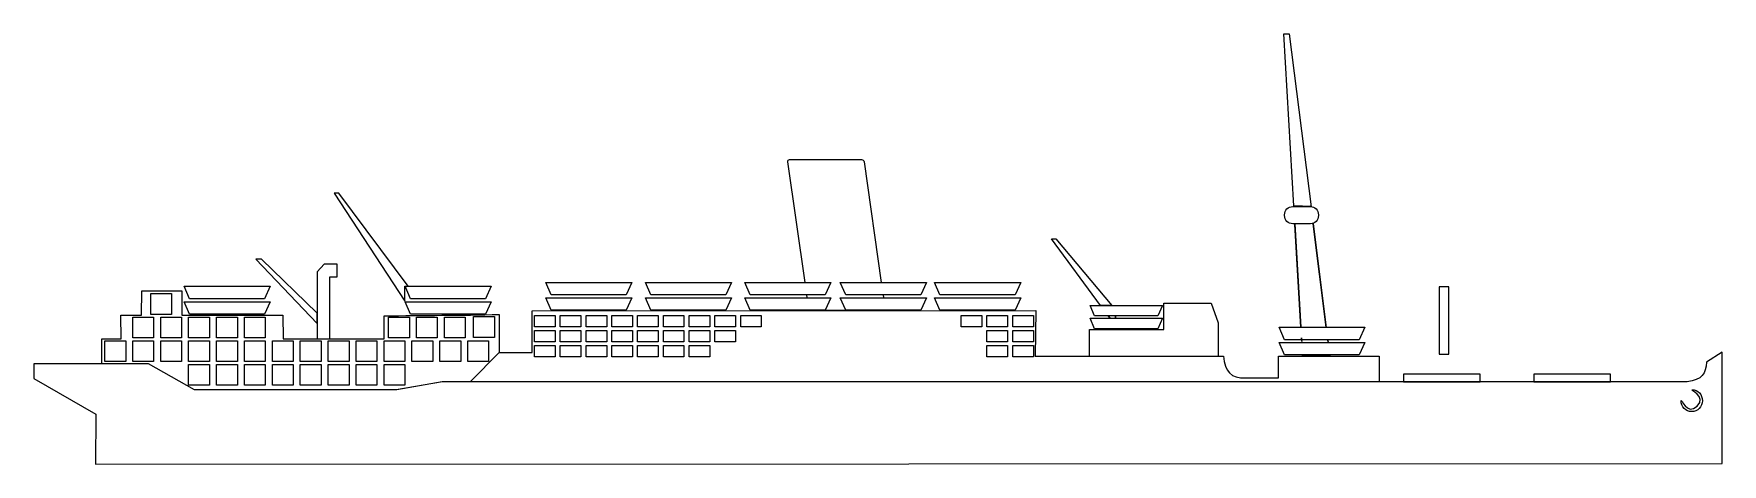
# Model space of a CAD drawing. Extents: x 72 to 89981, y -337 to 22589.
import ezdxf

# ---------------------------------------------------------------- set-up
doc = ezdxf.new("R2010")
doc.units = 0
doc.layers.get('0').update_dxf_attribs({"linetype": 'CONTINUOUS'})

msp = doc.modelspace()

# ---------------------------------------------------------------- linework, layer by layer
at = {"linetype": 'CONTINUOUS'}
for points in [[(67169, 13418), (66632, 22589), (66918, 22589), (68084, 13373), (68084, 13384), (67169, 13418)], [(41141, 9348), (40230, 15774), (40230, 15820), (40242, 15854), (40276, 15877), (40322, 15888)], [(40322, 15888), (44152, 15888), (44198, 15877), (44244, 15854), (44278, 15820), (44289, 15774), (45201, 9348)], [(20002, 9154), (16321, 14093), (16069, 14093), (19831, 8341), (19831, 9142), (20002, 9154)], [(67112, 13384), (68050, 13384), (68141, 13373), (68221, 13350), (68290, 13316), (68359, 13259), (68416, 13190), (68450, 13121), (68473, 13041), (68484, 12950), (68484, 12904), (68473, 12813), (68450, 12733), (68416, 12664), (68359, 12595), (68290, 12538), (68221, 12504), (68141, 12481), (68050, 12469), (67112, 12469), (67021, 12481), (66941, 12504), (66872, 12538), (66803, 12595), (66746, 12664), (66712, 12733), (66689, 12813), (66678, 12904), (66678, 12950), (66689, 13041), (66712, 13121), (66746, 13190), (66803, 13259), (66872, 13316), (66941, 13350), (67021, 13373), (67112, 13384)], [(67547, 6969), (67226, 12435), (67226, 12469), (67547, 6969)], [(68198, 12469), (68896, 6946), (68896, 6969), (68198, 12469)], [(56878, 8125), (54271, 11669), (54500, 11669), (57473, 8125), (57473, 8125), (56878, 8125)], [(15154, 7713), (12204, 10583), (11895, 10583), (15154, 7164), (15154, 7713)], [(15154, 6341), (15840, 6341), (15840, 9645), (16229, 9645), (16229, 10320), (15543, 10320), (15154, 9908), (15154, 6341)], [(8076, 9142), (12662, 9142), (12364, 8479), (12113, 8479), (11861, 8479), (11621, 8479), (11370, 8479), (11118, 8479), (10866, 8479), (10615, 8479), (10363, 8479), (10111, 8479), (9860, 8479), (9608, 8479), (9357, 8479), (9105, 8479), (8865, 8479), (8614, 8479), (8362, 8479), (8076, 9142)], [(19842, 9142), (24428, 9142), (24130, 8479), (23879, 8479), (23627, 8479), (23387, 8479), (23135, 8479), (22884, 8479), (22632, 8479), (22381, 8479), (22129, 8479), (21878, 8479), (21626, 8479), (21375, 8479), (21123, 8479), (20871, 8479), (20632, 8479), (20380, 8479), (20128, 8479), (19842, 9142)], [(27332, 9348), (31917, 9348), (31620, 8685), (31369, 8685), (31117, 8685), (30877, 8685), (30625, 8685), (30374, 8685), (30122, 8685), (29871, 8685), (29619, 8685), (29367, 8685), (29116, 8685), (28864, 8685), (28613, 8685), (28361, 8685), (28121, 8685), (27869, 8685), (27618, 8685), (27332, 9348)], [(32638, 9348), (37223, 9348), (36926, 8685), (36674, 8685), (36423, 8685), (36182, 8685), (35931, 8685), (35679, 8685), (35428, 8685), (35176, 8685), (34924, 8685), (34673, 8685), (34421, 8685), (34170, 8685), (33918, 8685), (33667, 8685), (33426, 8685), (33175, 8685), (32923, 8685), (32638, 9348)], [(37932, 9348), (42517, 9348), (42220, 8685), (41968, 8685), (41717, 8685), (41476, 8685), (41225, 8685), (40973, 8685), (40722, 8685), (40470, 8685), (40219, 8685), (39967, 8685), (39716, 8685), (39464, 8685), (39213, 8685), (38961, 8685), (38721, 8685), (38469, 8685), (38218, 8685), (37932, 9348)], [(43020, 9348), (47605, 9348), (47308, 8685), (47056, 8685), (46804, 8685), (46565, 8685), (46313, 8685), (46061, 8685), (45810, 8685), (45558, 8685), (45307, 8685), (45055, 8685), (44804, 8685), (44552, 8685), (44301, 8685), (44049, 8685), (43809, 8685), (43558, 8685), (43306, 8685), (43020, 9348)], [(48039, 9348), (52625, 9348), (52327, 8685), (52076, 8685), (51824, 8685), (51584, 8685), (51332, 8685), (51081, 8685), (50829, 8685), (50578, 8685), (50326, 8685), (50075, 8685), (49823, 8685), (49572, 8685), (49320, 8685), (49068, 8685), (48829, 8685), (48577, 8685), (48325, 8685), (48039, 9348)], [(74911, 5529), (75425, 5529), (75425, 9108), (74911, 9108), (74911, 5529)], [(3697, 5014), (3697, 6341), (4726, 6341), (4715, 7599), (5812, 7599), (5824, 8890), (7962, 8890), (7951, 7599), (13336, 7599), (13347, 6341), (18733, 6341), (18733, 7564), (19111, 7564), (19499, 7564), (19877, 7576), (20266, 7576), (20643, 7576), (21032, 7587), (21409, 7587), (21798, 7599), (22186, 7599), (22564, 7599), (22953, 7610), (23330, 7610), (23719, 7621), (24096, 7621), (24485, 7633), (24862, 7633), (24862, 5620), (23319, 4065), (21820, 4054), (19396, 3631), (8625, 3631), (6178, 5014), (3697, 5014)], [(6304, 8753), (7413, 8753), (7413, 7644), (6304, 7644), (6304, 8753)], [(8076, 8319), (12662, 8319), (12364, 7656), (12113, 7656), (11861, 7656), (11621, 7656), (11370, 7656), (11118, 7656), (10866, 7656), (10615, 7656), (10363, 7656), (10111, 7656), (9860, 7656), (9608, 7656), (9357, 7656), (9105, 7656), (8865, 7656), (8614, 7656), (8362, 7656), (8076, 8319)], [(19842, 8319), (24428, 8319), (24130, 7656), (23879, 7656), (23627, 7656), (23387, 7656), (23135, 7656), (22884, 7656), (22632, 7656), (22381, 7656), (22129, 7656), (21878, 7656), (21626, 7656), (21375, 7656), (21123, 7656), (20871, 7656), (20632, 7656), (20380, 7656), (20128, 7656), (19842, 8319)], [(27332, 8525), (31917, 8525), (31620, 7861), (31369, 7861), (31117, 7861), (30877, 7861), (30625, 7861), (30374, 7861), (30122, 7861), (29871, 7861), (29619, 7861), (29367, 7861), (29116, 7861), (28864, 7861), (28613, 7861), (28361, 7861), (28121, 7861), (27869, 7861), (27618, 7861), (27332, 8525)], [(32638, 8525), (37223, 8525), (36926, 7861), (36674, 7861), (36423, 7861), (36182, 7861), (35931, 7861), (35679, 7861), (35428, 7861), (35176, 7861), (34924, 7861), (34673, 7861), (34421, 7861), (34170, 7861), (33918, 7861), (33667, 7861), (33426, 7861), (33175, 7861), (32923, 7861), (32638, 8525)], [(37932, 8525), (42517, 8525), (42220, 7861), (41968, 7861), (41717, 7861), (41476, 7861), (41225, 7861), (40973, 7861), (40722, 7861), (40470, 7861), (40219, 7861), (39967, 7861), (39716, 7861), (39464, 7861), (39213, 7861), (38961, 7861), (38721, 7861), (38469, 7861), (38218, 7861), (37932, 8525)], [(41258, 8525), (41235, 8685)], [(43020, 8525), (47605, 8525), (47308, 7861), (47056, 7861), (46804, 7861), (46565, 7861), (46313, 7861), (46061, 7861), (45810, 7861), (45558, 7861), (45307, 7861), (45055, 7861), (44804, 7861), (44552, 7861), (44301, 7861), (44049, 7861), (43809, 7861), (43558, 7861), (43306, 7861), (43020, 8525)], [(45295, 8685), (45318, 8525)], [(48039, 8525), (52625, 8525), (52327, 7861), (52076, 7861), (51824, 7861), (51584, 7861), (51332, 7861), (51081, 7861), (50829, 7861), (50578, 7861), (50326, 7861), (50075, 7861), (49823, 7861), (49572, 7861), (49320, 7861), (49068, 7861), (48829, 7861), (48577, 7861), (48325, 7861), (48039, 8525)], [(56295, 5403), (56295, 6844), (60240, 6844), (60240, 8239), (62767, 8239), (63133, 7198), (63133, 5403), (56295, 5403)], [(56318, 8125), (60171, 8125), (59920, 7564), (59714, 7564), (59508, 7564), (59291, 7564), (59085, 7564), (58879, 7564), (58662, 7564), (58456, 7564), (58239, 7564), (58033, 7564), (57827, 7564), (57610, 7564), (57404, 7564), (57187, 7564), (56981, 7564), (56764, 7564), (56558, 7564), (56318, 8125)], [(5343, 7495), (6453, 7495), (6453, 6386), (5343, 6386), (5343, 7495)], [(6830, 7495), (7939, 7495), (7939, 6386), (6830, 6386), (6830, 7495)], [(8316, 7495), (9426, 7495), (9426, 6386), (8316, 6386), (8316, 7495)], [(9803, 7495), (10912, 7495), (10912, 6386), (9803, 6386), (9803, 7495)], [(11290, 7495), (12398, 7495), (12398, 6386), (11290, 6386), (11290, 7495)], [(18962, 7495), (20071, 7495), (20071, 6386), (18962, 6386), (18962, 7495)], [(20448, 7495), (21558, 7495), (21558, 6386), (20448, 6386), (20448, 7495)], [(21935, 7495), (23044, 7495), (23044, 6386), (21935, 6386), (21935, 7495)], [(23307, 4054), (24851, 5620), (26612, 5620), (26612, 7838), (53437, 7850), (53402, 5414), (63419, 5414), (63464, 5128), (63533, 4877), (63625, 4683), (63751, 4523), (63910, 4397), (64105, 4317), (64334, 4271), (64620, 4260), (66346, 4260), (66346, 5414), (71709, 5414), (71709, 4054), (23307, 4054)], [(23490, 7530), (24599, 7530), (24599, 6421), (23490, 6421), (23490, 7530)], [(26738, 7587), (27835, 7587), (27835, 6981), (26738, 6981), (26738, 7587)], [(28110, 7587), (29207, 7587), (29207, 6981), (28110, 6981), (28110, 7587)], [(29482, 7587), (30579, 7587), (30579, 6981), (29482, 6981), (29482, 7587)], [(30854, 7587), (31952, 7587), (31952, 6981), (30854, 6981), (30854, 7587)], [(32226, 7587), (33324, 7587), (33324, 6981), (32226, 6981), (32226, 7587)], [(33598, 7587), (34696, 7587), (34696, 6981), (33598, 6981), (33598, 7587)], [(34970, 7587), (36068, 7587), (36068, 6981), (34970, 6981), (34970, 7587)], [(36342, 7587), (37440, 7587), (37440, 6981), (36342, 6981), (36342, 7587)], [(37714, 7587), (38812, 7587), (38812, 6981), (37714, 6981), (37714, 7587)], [(45353, 7861), (45307, 7850), (41476, 7850), (41431, 7861)], [(49457, 7587), (50555, 7587), (50555, 6981), (49457, 6981), (49457, 7587)], [(50829, 7587), (51927, 7587), (51927, 6981), (50829, 6981), (50829, 7587)], [(52202, 7587), (53299, 7587), (53299, 6981), (52202, 6981), (52202, 7587)], [(56318, 7438), (60171, 7438), (59920, 6878), (59714, 6878), (59508, 6878), (59291, 6878), (59085, 6878), (58879, 6878), (58662, 6878), (58456, 6878), (58239, 6878), (58033, 6878), (57827, 6878), (57610, 6878), (57404, 6878), (57187, 6878), (56981, 6878), (56764, 6878), (56558, 6878), (56318, 7438)], [(57381, 7438), (57290, 7564), (57290, 7564), (57381, 7438)], [(57667, 7564), (57667, 7438), (57667, 7438), (57667, 7564)], [(26738, 6787), (27835, 6787), (27835, 6181), (26738, 6181), (26738, 6787)], [(28110, 6787), (29207, 6787), (29207, 6181), (28110, 6181), (28110, 6787)], [(29482, 6787), (30579, 6787), (30579, 6181), (29482, 6181), (29482, 6787)], [(30854, 6787), (31952, 6787), (31952, 6181), (30854, 6181), (30854, 6787)], [(32226, 6787), (33324, 6787), (33324, 6181), (32226, 6181), (32226, 6787)], [(33598, 6787), (34696, 6787), (34696, 6181), (33598, 6181), (33598, 6787)], [(34970, 6787), (36068, 6787), (36068, 6181), (34970, 6181), (34970, 6787)], [(36342, 6787), (37440, 6787), (37440, 6181), (36342, 6181), (36342, 6787)], [(50829, 6787), (51927, 6787), (51927, 6181), (50829, 6181), (50829, 6787)], [(52202, 6787), (53299, 6787), (53299, 6181), (52202, 6181), (52202, 6787)], [(66392, 6969), (70943, 6969), (70645, 6295), (70405, 6295), (70154, 6295), (69902, 6295), (69662, 6295), (69411, 6295), (69159, 6295), (68919, 6295), (68667, 6295), (68416, 6295), (68164, 6295), (67913, 6295), (67672, 6295), (67421, 6295), (67169, 6295), (66929, 6295), (66678, 6295), (66392, 6969)], [(67592, 6192), (67581, 6386), (67581, 6295), (67592, 6192)], [(68976, 6295), (68999, 6135), (68999, 6146), (68976, 6295)], [(3366, -337), (89981, -303), (89981, 5632), (89135, 5094), (89124, 4877), (89078, 4694), (89021, 4523), (88918, 4386), (88780, 4271), (88598, 4168), (88380, 4099), (88106, 4054), (21843, 4054), (19374, 3631), (8625, 3631), (6190, 5014), (72, 5014), (72, 4237), (3377, 2327), (3366, -337)], [(3857, 6238), (4966, 6238), (4966, 5128), (3857, 5128), (3857, 6238)], [(5343, 6238), (6453, 6238), (6453, 5128), (5343, 5128), (5343, 6238)], [(6830, 6238), (7939, 6238), (7939, 5128), (6830, 5128), (6830, 6238)], [(8316, 6238), (9426, 6238), (9426, 5128), (8316, 5128), (8316, 6238)], [(9803, 6238), (10912, 6238), (10912, 5128), (9803, 5128), (9803, 6238)], [(11290, 6238), (12398, 6238), (12398, 5128), (11290, 5128), (11290, 6238)], [(12776, 6238), (13885, 6238), (13885, 5128), (12776, 5128), (12776, 6238)], [(14262, 6238), (15372, 6238), (15372, 5128), (14262, 5128), (14262, 6238)], [(15749, 6238), (16858, 6238), (16858, 5128), (15749, 5128), (15749, 6238)], [(17235, 6238), (18345, 6238), (18345, 5128), (17235, 5128), (17235, 6238)], [(18722, 6238), (19831, 6238), (19831, 5128), (18722, 5128), (18722, 6238)], [(20208, 6238), (21317, 6238), (21317, 5128), (20208, 5128), (20208, 6238)], [(21695, 6238), (22804, 6238), (22804, 5128), (21695, 5128), (21695, 6238)], [(23181, 6238), (24291, 6238), (24291, 5128), (23181, 5128), (23181, 6238)], [(26738, 5986), (27835, 5986), (27835, 5380), (26738, 5380), (26738, 5986)], [(28110, 5986), (29207, 5986), (29207, 5380), (28110, 5380), (28110, 5986)], [(29482, 5986), (30579, 5986), (30579, 5380), (29482, 5380), (29482, 5986)], [(30854, 5986), (31952, 5986), (31952, 5380), (30854, 5380), (30854, 5986)], [(32226, 5986), (33324, 5986), (33324, 5380), (32226, 5380), (32226, 5986)], [(33598, 5986), (34696, 5986), (34696, 5380), (33598, 5380), (33598, 5986)], [(34970, 5986), (36068, 5986), (36068, 5380), (34970, 5380), (34970, 5986)], [(50829, 5986), (51927, 5986), (51927, 5380), (50829, 5380), (50829, 5986)], [(52202, 5986), (53299, 5986), (53299, 5380), (52202, 5380), (52202, 5986)], [(66392, 6146), (70943, 6146), (70645, 5483), (70405, 5483), (70154, 5483), (69902, 5483), (69662, 5483), (69411, 5483), (69159, 5483), (68919, 5483), (68667, 5483), (68416, 5483), (68164, 5483), (67913, 5483), (67672, 5483), (67421, 5483), (67169, 5483), (66929, 5483), (66678, 5483), (66392, 6146)], [(69079, 5506), (69090, 5414), (67638, 5414), (67638, 5414), (67638, 5483), (69079, 5506)], [(8316, 4980), (9426, 4980), (9426, 3871), (8316, 3871), (8316, 4980)], [(9803, 4980), (10912, 4980), (10912, 3871), (9803, 3871), (9803, 4980)], [(11290, 4980), (12398, 4980), (12398, 3871), (11290, 3871), (11290, 4980)], [(12776, 4980), (13885, 4980), (13885, 3871), (12776, 3871), (12776, 4980)], [(14262, 4980), (15372, 4980), (15372, 3871), (14262, 3871), (14262, 4980)], [(15749, 4980), (16858, 4980), (16858, 3871), (15749, 3871), (15749, 4980)], [(17235, 4980), (18345, 4980), (18345, 3871), (17235, 3871), (17235, 4980)], [(18722, 4980), (19831, 4980), (19831, 3871), (18722, 3871), (18722, 4980)], [(73012, 4054), (77094, 4054), (77094, 4465), (73012, 4465), (73012, 4054)], [(79953, 4054), (84035, 4054), (84035, 4465), (79953, 4465), (79953, 4054)], [(88369, 3631), (88483, 3619), (88586, 3585), (88678, 3528), (88769, 3459), (88838, 3368), (88884, 3276), (88918, 3162), (88929, 3048), (88918, 2933), (88884, 2819), (88826, 2727), (88758, 2636), (88678, 2567), (88575, 2510), (88472, 2476), (88357, 2464), (88243, 2476), (88140, 2510), (88038, 2567), (87957, 2636), (87889, 2727), (87831, 2819), (87797, 2933), (87786, 3048), (87797, 3059), (87843, 3002), (87912, 2887), (88015, 2773), (88140, 2659), (88277, 2602), (88449, 2624), (88643, 2761), (88780, 2945), (88803, 3116), (88746, 3265), (88643, 3391), (88529, 3494), (88415, 3573), (88357, 3619), (88369, 3631)]]:
    msp.add_lwpolyline(points, dxfattribs=at)

doc.saveas('drawing.dxf')
